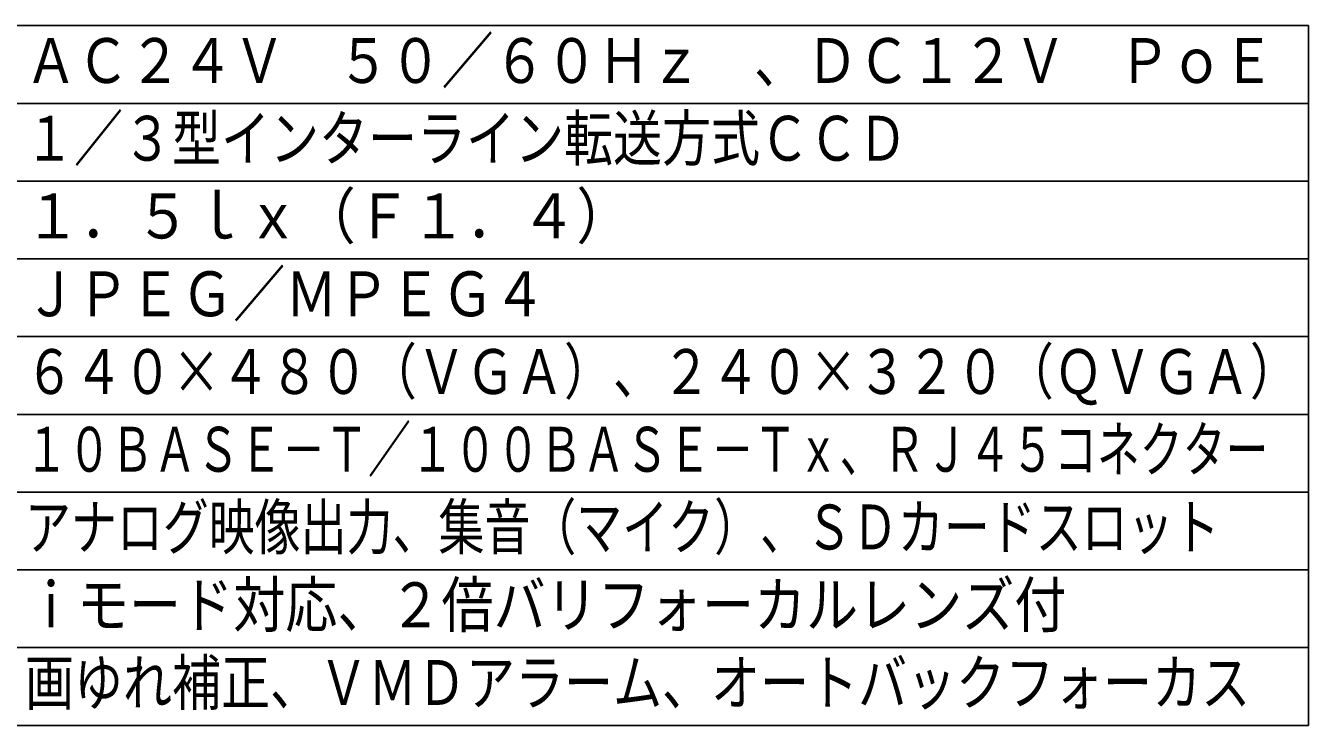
# Model space of a CAD drawing. Units: millimetres, scale not verified. Extents: x -62 to 63, y -56 to 57.
# Drawn here: x -19.9 to 62.5, y -56.4 to -11.4 of the extents above; entities that cross this region are included whole.
import ezdxf
from ezdxf.enums import TextEntityAlignment as Align

# ---------------------------------------------------------------- set-up
doc = ezdxf.new("R2010")
doc.units = ezdxf.units.MM
doc.header["$LTSCALE"] = 0.189848
doc.layers.add('0-0_MOJI1', color=2, linetype='Continuous')
doc.layers.add('0-3_WAKU', color=1, linetype='Continuous')
doc.styles.add('ＭＳ ゴシック', font='')
doc.styles.get('ＭＳ ゴシック').set_extended_font_data('MS Gothic')

msp = doc.modelspace()

# ---------------------------------------------------------------- linework, layer by layer
at = {"layer": '0-3_WAKU', "color": 4}
for p, q in [((-62.4625, -11.3575), (62.5376, -11.3575)), ((62.5376, -11.3575), (62.5376, -56.3576)), ((62.5376, -56.3576), (-62.4625, -56.3576))]:
    msp.add_line(p, q, dxfattribs=at)
at = {"layer": '0-3_WAKU'}
for p, q in [((-62.4625, -16.3575), (62.5376, -16.3575)), ((-62.4625, -21.3576), (62.5376, -21.3576)), ((-62.4625, -26.3576), (62.5376, -26.3576)), ((-62.4625, -31.3576), (62.5376, -31.3576)), ((-62.4625, -36.3576), (62.5376, -36.3576)), ((-62.4625, -41.3576), (62.5376, -41.3576)), ((-62.4625, -46.3576), (62.5376, -46.3576)), ((-62.4625, -51.3576), (62.5376, -51.3576))]:
    msp.add_line(p, q, dxfattribs=at)

# ---------------------------------------------------------------- texts
at = {"layer": '0-0_MOJI1', "style": 'ＭＳ ゴシック'}
for s, width, p in [('ＡＣ２４Ｖ\u3000５０／６０Ｈｚ\u3000、ＤＣ１２Ｖ\u3000ＰｏＥ', 0.85, (-19.9625, -15.9127)), ('１／３型インターライン転送方式ＣＣＤ', 0.8, (-19.9625, -20.9127)), ('１．５ｌｘ（Ｆ１．４）', 0.9, (-19.9625, -25.9127)), ('ＪＰＥＧ／ＭＰＥＧ４', 0.85, (-19.9625, -30.9127)), ('６４０×４８０（ＶＧＡ）、２４０×３２０（ＱＶＧＡ）', 0.8, (-19.9625, -35.9127)), ('１０ＢＡＳＥ－Ｔ／１００ＢＡＳＥ－Ｔｘ、ＲＪ４５コネクター', 0.7, (-19.9625, -40.9127)), ('アナログ映像出力、集音（マイク）、ＳＤカードスロット', 0.75, (-19.9625, -45.9127)), ('ｉモード対応、２倍バリフォーカルレンズ付', 0.85, (-19.9625, -50.9127)), ('画ゆれ補正、ＶＭＤアラーム、オートバックフォーカス', 0.8, (-19.9625, -55.9127))]:
    msp.add_text(s, height=2.887, dxfattribs=dict(at, width=width)).set_placement(p, align=Align.BOTTOM_LEFT)

doc.saveas('drawing.dxf')
